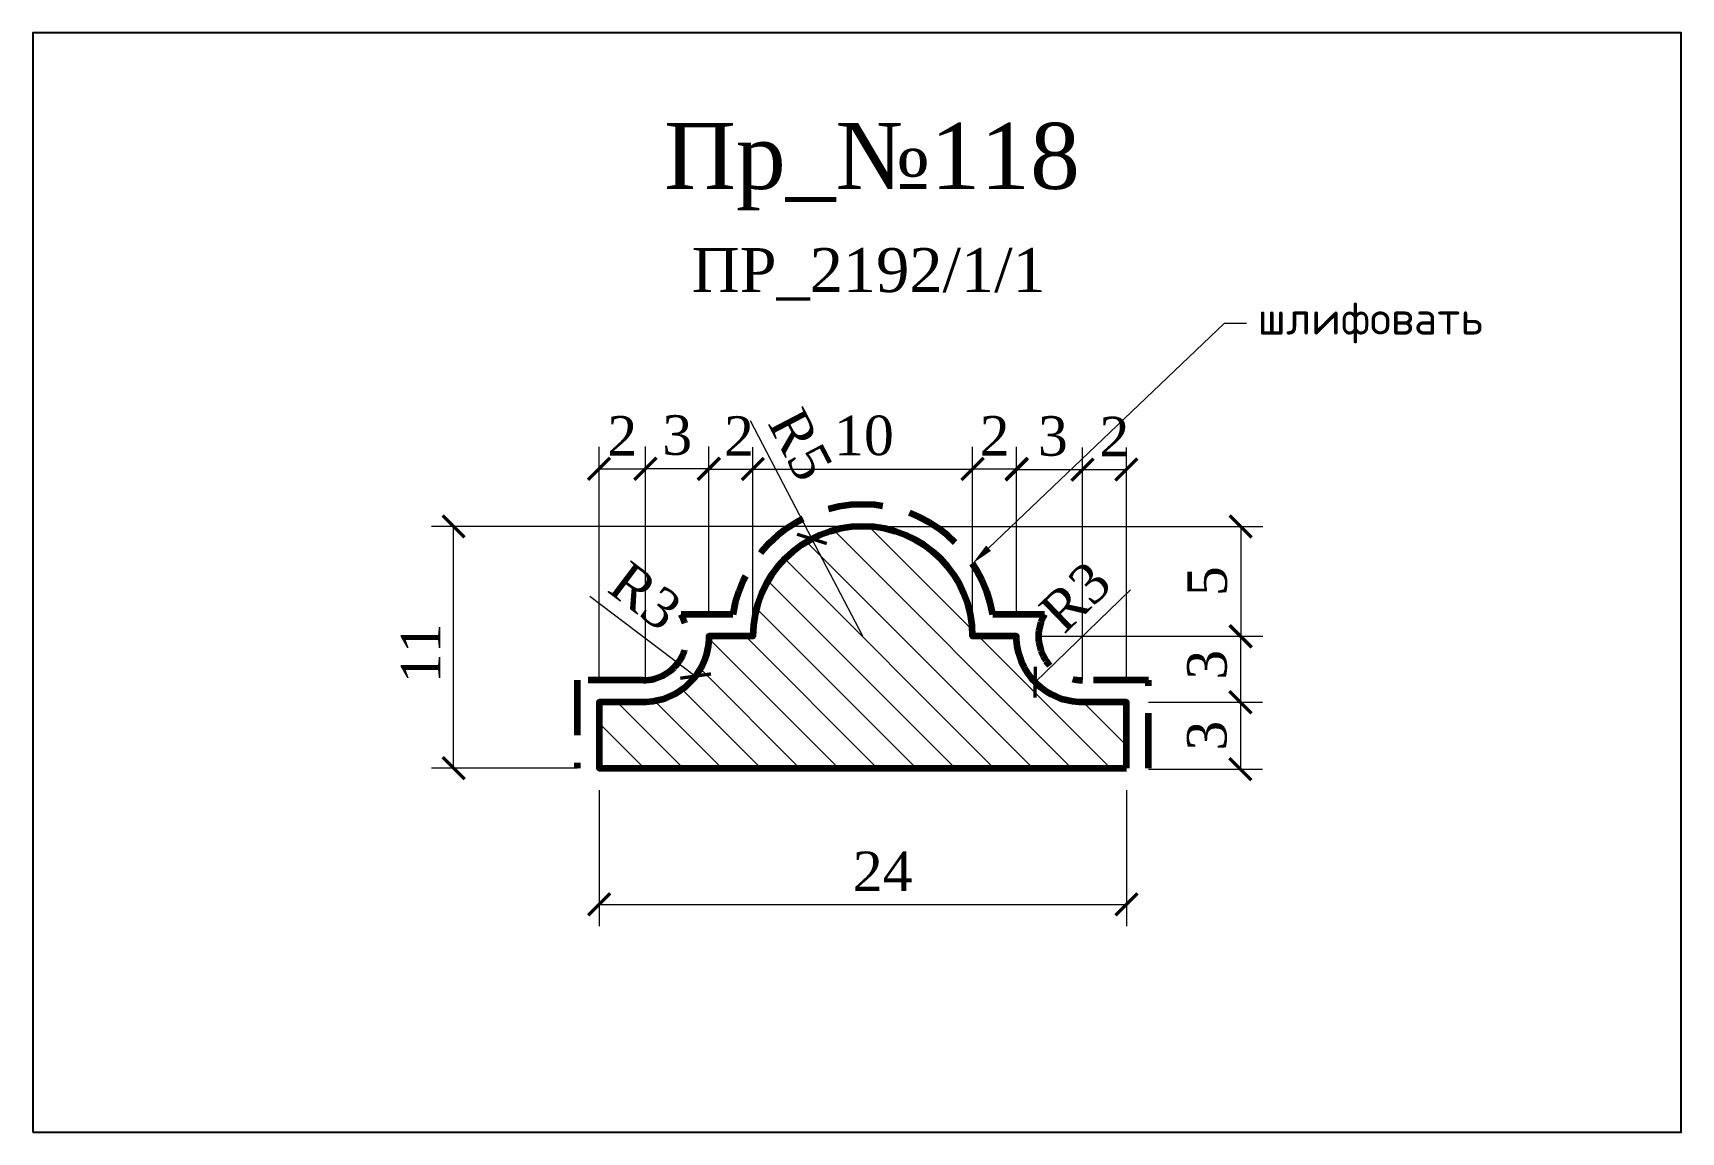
# Model space of a CAD drawing. Header units: millimetres. Extents: x 303431.8 to 303506.8, y -90865.9 to -90815.9.
import ezdxf
from ezdxf import colors
from ezdxf.entities.mleader import LeaderData, LeaderLine
from ezdxf.math import Vec2, Vec3

# ---------------------------------------------------------------- set-up
doc = ezdxf.new("R2010")
doc.units = ezdxf.units.MM
doc.header["$MEASUREMENT"] = 0
doc.linetypes.add('HIDDEN', pattern=[0.375, 0.25, -0.125])
doc.layers.add('Outside panel', color=7, linetype='Continuous', lineweight=18, true_color=0x7f5e57)
doc.layers.add('линия 50', color=1, linetype='Continuous', lineweight=211)
doc.layers.add('служебный слой РАЗМЕРЫ', color=7, linetype='Continuous', lineweight=9)
doc.layers.add('размеры в модели', color=7, linetype='Continuous')
doc.styles.add('ELECT', font='times.ttf')
doc.styles.get("Standard").update_dxf_attribs({"font": 'times.ttf'})
doc.styles.add('ЕСКД профили текст', font='isocpeur.ttf')
doc.dimstyles.new('M_1', dxfattribs={"dimtxt": 1.8, "dimasz": 1, "dimexe": 1, "dimexo": 1, "dimgap": 0.6, "dimtad": 1, "dimdec": 0, "dimdsep": 46, "dimtxsty": 'Standard', "dimblk": 'ARCHTICK', "dimcen": -5, "dimclrd": 7, "dimclre": 7, "dimclrt": 7, "dimadec": 0, "dimazin": 0, "dimtfac": 1, "dimtdec": 0, "dimtmove": 0, "dimatfit": 3, "dimfxl": 1, "dimtolj": 1, "dimtzin": 0, "dimlwd": 5, "dimlwe": 5, "dimarcsym": 0})

# ---------------------------------------------------------------- blocks, each defined once
blk = doc.blocks.new('_ArchTick')
at = {"color": 0, "linetype": 'ByBlock', "const_width": 0.15}
blk.add_lwpolyline([(-0.5, -0.5), (0.5, 0.5)], dxfattribs=at)
blk = doc.blocks.new('*D16')
at = {"layer": 'Defpoints', "color": 0, "ltscale": 1000, "transparency": 16777216}
for p in [(303479.561, -90843.368), (303477.405, -90845.454)]:
    blk.add_point(p, dxfattribs=at)
at = {"layer": 'размеры в модели', "color": 7, "lineweight": 5, "ltscale": 1000, "transparency": 16777216}
blk.add_line((303481.743, -90841.257), (303477.405, -90845.454), dxfattribs=at)
at = {"layer": 'размеры в модели', "color": 7, "lineweight": 5, "ltscale": 1000, "transparency": 16777216, "rotation": 224.0550787125341}
blk.add_blockref('_ArchTick', (303477.405, -90845.454), dxfattribs=at)
at = {"layer": 'размеры в модели', "color": 7, "ltscale": 1000, "transparency": 16777216, "insert": (303479.239, -90841.571), "char_height": 1.8, "attachment_point": 5, "rotation": 44.05508}
blk.add_mtext('\\A1;R3', dxfattribs=at)
blk = doc.blocks.new('*D15')
at = {"layer": 'Defpoints', "color": 0, "ltscale": 1000, "transparency": 16777216}
for p in [(303459.561, -90843.368), (303461.955, -90845.176)]:
    blk.add_point(p, dxfattribs=at)
at = {"layer": 'размеры в модели', "color": 7, "lineweight": 5, "ltscale": 1000, "transparency": 16777216}
blk.add_line((303457.139, -90841.539), (303461.955, -90845.176), dxfattribs=at)
at = {"layer": 'размеры в модели', "color": 7, "lineweight": 5, "ltscale": 1000, "transparency": 16777216, "rotation": 322.939939123629}
blk.add_blockref('_ArchTick', (303461.955, -90845.176), dxfattribs=at)
at = {"layer": 'размеры в модели', "color": 7, "ltscale": 1000, "transparency": 16777216, "insert": (303459.662, -90841.545), "char_height": 1.8, "attachment_point": 5, "rotation": 322.93994}
blk.add_mtext('\\A1;R3', dxfattribs=at)
blk = doc.blocks.new('*D14')
at = {"layer": 'Defpoints', "color": 0, "ltscale": 1000, "transparency": 16777216}
for p in [(303467.248, -90838.935), (303469.561, -90843.368)]:
    blk.add_point(p, dxfattribs=at)
at = {"layer": 'размеры в модели', "color": 7, "lineweight": 5, "ltscale": 1000, "transparency": 16777216}
for p in [(303464.434, -90833.544), (303469.561, -90843.368)]:
    blk.add_line(p, (303467.248, -90838.935), dxfattribs=at)
at = {"layer": 'размеры в модели', "color": 7, "lineweight": 5, "ltscale": 1000, "transparency": 16777216, "rotation": 297.5576595542678}
blk.add_blockref('_ArchTick', (303467.248, -90838.935), dxfattribs=at)
at = {"layer": 'размеры в модели', "color": 7, "ltscale": 1000, "transparency": 16777216, "insert": (303466.722, -90834.652), "char_height": 1.8, "attachment_point": 5, "rotation": 297.55766}
blk.add_mtext('\\A1;R5', dxfattribs=at)
blk = doc.blocks.new('*D13')
at = {"layer": 'Defpoints', "color": 0, "ltscale": 1000, "transparency": 16777216}
for p in [(303481.561, -90846.368), (303481.561, -90849.408), (303486.745, -90849.408)]:
    blk.add_point(p, dxfattribs=at)
at = {"layer": 'размеры в модели', "color": 7, "lineweight": 5, "ltscale": 1000, "transparency": 16777216}
for p, q in [((303482.561, -90846.368), (303487.745, -90846.368)), ((303486.745, -90846.368), (303486.745, -90849.408)), ((303482.561, -90849.408), (303487.745, -90849.408))]:
    blk.add_line(p, q, dxfattribs=at)
for p, rotation in [((303486.745, -90846.368), 90), ((303486.745, -90849.408), 270)]:
    blk.add_blockref('_ArchTick', p, dxfattribs=dict(at, rotation=rotation))
at = {"layer": 'размеры в модели', "color": 7, "ltscale": 1000, "transparency": 16777216, "insert": (303485.229, -90847.888), "char_height": 1.8, "attachment_point": 5, "rotation": 90}
blk.add_mtext('\\A1;3', dxfattribs=at)
blk = doc.blocks.new('*D12')
at = {"layer": 'Defpoints', "color": 0, "ltscale": 1000, "transparency": 16777216}
for p in [(303476.561, -90843.368), (303481.561, -90846.368), (303486.75, -90846.368)]:
    blk.add_point(p, dxfattribs=at)
at = {"layer": 'размеры в модели', "color": 7, "lineweight": 5, "ltscale": 1000, "transparency": 16777216}
for p, q in [((303477.561, -90843.368), (303487.75, -90843.368)), ((303486.75, -90843.368), (303486.75, -90846.368)), ((303482.561, -90846.368), (303487.75, -90846.368))]:
    blk.add_line(p, q, dxfattribs=at)
for p, rotation in [((303486.75, -90843.368), 90), ((303486.75, -90846.368), 270)]:
    blk.add_blockref('_ArchTick', p, dxfattribs=dict(at, rotation=rotation))
at = {"layer": 'размеры в модели', "color": 7, "ltscale": 1000, "transparency": 16777216, "insert": (303485.235, -90844.662), "char_height": 1.8, "attachment_point": 5, "rotation": 90}
blk.add_mtext('\\A1;3', dxfattribs=at)
blk = doc.blocks.new('*D11')
at = {"layer": 'Defpoints', "color": 0, "ltscale": 1000, "transparency": 16777216}
for p in [(303469.632, -90838.368), (303476.474, -90843.368), (303486.761, -90843.368)]:
    blk.add_point(p, dxfattribs=at)
at = {"layer": 'размеры в модели', "color": 7, "lineweight": 5, "ltscale": 1000, "transparency": 16777216}
for p, q in [((303470.632, -90838.368), (303487.761, -90838.368)), ((303486.761, -90838.368), (303486.761, -90843.368)), ((303477.474, -90843.368), (303487.761, -90843.368))]:
    blk.add_line(p, q, dxfattribs=at)
for p, rotation in [((303486.761, -90838.368), 90), ((303486.761, -90843.368), 270)]:
    blk.add_blockref('_ArchTick', p, dxfattribs=dict(at, rotation=rotation))
at = {"layer": 'размеры в модели', "color": 7, "ltscale": 1000, "transparency": 16777216, "insert": (303485.246, -90840.861), "char_height": 1.8, "attachment_point": 5, "rotation": 90}
blk.add_mtext('\\A1;5', dxfattribs=at)
blk = doc.blocks.new('*D10')
at = {"layer": 'Defpoints', "color": 0, "ltscale": 1000, "transparency": 16777216}
for p in [(303481.561, -90835.779), (303479.561, -90846.368), (303481.561, -90846.368)]:
    blk.add_point(p, dxfattribs=at)
at = {"layer": 'размеры в модели', "color": 7, "lineweight": 5, "ltscale": 1000, "transparency": 16777216}
for p, q in [((303479.561, -90845.368), (303479.561, -90834.779)), ((303481.561, -90845.368), (303481.561, -90834.779)), ((303479.561, -90835.779), (303481.561, -90835.779))]:
    blk.add_line(p, q, dxfattribs=at)
at = {"layer": 'размеры в модели', "color": 7, "lineweight": 5, "ltscale": 1000, "transparency": 16777216, "rotation": 180}
blk.add_blockref('_ArchTick', (303479.561, -90835.779), dxfattribs=at)
at = {"layer": 'размеры в модели', "color": 7, "lineweight": 5, "ltscale": 1000, "transparency": 16777216}
blk.add_blockref('_ArchTick', (303481.561, -90835.779), dxfattribs=at)
at = {"layer": 'размеры в модели', "color": 7, "ltscale": 1000, "transparency": 16777216, "insert": (303481.012, -90834.279), "char_height": 1.8, "attachment_point": 5}
blk.add_mtext('\\A1;2', dxfattribs=at)
blk = doc.blocks.new('*D9')
at = {"layer": 'Defpoints', "color": 0, "ltscale": 1000, "transparency": 16777216}
for p in [(303479.561, -90835.781), (303476.561, -90843.368), (303479.561, -90846.368)]:
    blk.add_point(p, dxfattribs=at)
at = {"layer": 'размеры в модели', "color": 7, "lineweight": 5, "ltscale": 1000, "transparency": 16777216}
for p, q in [((303476.561, -90842.368), (303476.561, -90834.781)), ((303479.561, -90845.368), (303479.561, -90834.781)), ((303476.561, -90835.781), (303479.561, -90835.781))]:
    blk.add_line(p, q, dxfattribs=at)
at = {"layer": 'размеры в модели', "color": 7, "lineweight": 5, "ltscale": 1000, "transparency": 16777216, "rotation": 180}
blk.add_blockref('_ArchTick', (303476.561, -90835.781), dxfattribs=at)
at = {"layer": 'размеры в модели', "color": 7, "lineweight": 5, "ltscale": 1000, "transparency": 16777216}
blk.add_blockref('_ArchTick', (303479.561, -90835.781), dxfattribs=at)
at = {"layer": 'размеры в модели', "color": 7, "ltscale": 1000, "transparency": 16777216, "insert": (303478.213, -90834.265), "char_height": 1.8, "attachment_point": 5}
blk.add_mtext('\\A1;3', dxfattribs=at)
blk = doc.blocks.new('*D8')
at = {"layer": 'Defpoints', "color": 0, "ltscale": 1000, "transparency": 16777216}
for p in [(303476.561, -90835.747), (303474.561, -90843.368), (303476.561, -90843.368)]:
    blk.add_point(p, dxfattribs=at)
at = {"layer": 'размеры в модели', "color": 7, "lineweight": 5, "ltscale": 1000, "transparency": 16777216}
for p, q in [((303474.561, -90842.368), (303474.561, -90834.747)), ((303476.561, -90842.368), (303476.561, -90834.747)), ((303474.561, -90835.747), (303476.561, -90835.747))]:
    blk.add_line(p, q, dxfattribs=at)
at = {"layer": 'размеры в модели', "color": 7, "lineweight": 5, "ltscale": 1000, "transparency": 16777216, "rotation": 180}
blk.add_blockref('_ArchTick', (303474.561, -90835.747), dxfattribs=at)
at = {"layer": 'размеры в модели', "color": 7, "lineweight": 5, "ltscale": 1000, "transparency": 16777216}
blk.add_blockref('_ArchTick', (303476.561, -90835.747), dxfattribs=at)
at = {"layer": 'размеры в модели', "color": 7, "ltscale": 1000, "transparency": 16777216, "insert": (303475.561, -90834.247), "char_height": 1.8, "attachment_point": 5}
blk.add_mtext('\\A1;2', dxfattribs=at)
blk = doc.blocks.new('*D7')
at = {"layer": 'Defpoints', "color": 0, "ltscale": 1000, "transparency": 16777216}
for p in [(303474.561, -90835.756), (303464.561, -90843.368), (303474.561, -90843.319)]:
    blk.add_point(p, dxfattribs=at)
at = {"layer": 'размеры в модели', "color": 7, "lineweight": 5, "ltscale": 1000, "transparency": 16777216}
for p, q in [((303464.561, -90842.368), (303464.561, -90834.756)), ((303474.561, -90842.319), (303474.561, -90834.756)), ((303464.561, -90835.756), (303474.561, -90835.756))]:
    blk.add_line(p, q, dxfattribs=at)
at = {"layer": 'размеры в модели', "color": 7, "lineweight": 5, "ltscale": 1000, "transparency": 16777216, "rotation": 180}
blk.add_blockref('_ArchTick', (303464.561, -90835.756), dxfattribs=at)
at = {"layer": 'размеры в модели', "color": 7, "lineweight": 5, "ltscale": 1000, "transparency": 16777216}
blk.add_blockref('_ArchTick', (303474.561, -90835.756), dxfattribs=at)
at = {"layer": 'размеры в модели', "color": 7, "ltscale": 1000, "transparency": 16777216, "insert": (303469.617, -90834.24), "char_height": 1.8, "attachment_point": 5}
blk.add_mtext('\\A1;10', dxfattribs=at)
blk = doc.blocks.new('*D6')
at = {"layer": 'Defpoints', "color": 0, "ltscale": 1000, "transparency": 16777216}
for p in [(303464.561, -90835.756), (303462.561, -90843.368), (303464.561, -90843.368)]:
    blk.add_point(p, dxfattribs=at)
at = {"layer": 'размеры в модели', "color": 7, "lineweight": 5, "ltscale": 1000, "transparency": 16777216}
for p, q in [((303462.561, -90842.368), (303462.561, -90834.756)), ((303464.561, -90842.368), (303464.561, -90834.756)), ((303462.561, -90835.756), (303464.561, -90835.756))]:
    blk.add_line(p, q, dxfattribs=at)
at = {"layer": 'размеры в модели', "color": 7, "lineweight": 5, "ltscale": 1000, "transparency": 16777216, "rotation": 180}
blk.add_blockref('_ArchTick', (303462.561, -90835.756), dxfattribs=at)
at = {"layer": 'размеры в модели', "color": 7, "lineweight": 5, "ltscale": 1000, "transparency": 16777216}
blk.add_blockref('_ArchTick', (303464.561, -90835.756), dxfattribs=at)
at = {"layer": 'размеры в модели', "color": 7, "ltscale": 1000, "transparency": 16777216, "insert": (303463.926, -90834.256), "char_height": 1.8, "attachment_point": 5}
blk.add_mtext('\\A1;2', dxfattribs=at)
blk = doc.blocks.new('*D5')
at = {"layer": 'Defpoints', "color": 0, "ltscale": 1000, "transparency": 16777216}
for p in [(303462.561, -90835.739), (303462.561, -90843.368), (303459.671, -90846.366)]:
    blk.add_point(p, dxfattribs=at)
at = {"layer": 'размеры в модели', "color": 7, "lineweight": 5, "ltscale": 1000, "transparency": 16777216}
for p, q in [((303459.671, -90845.366), (303459.671, -90834.739)), ((303462.561, -90842.368), (303462.561, -90834.739)), ((303459.671, -90835.739), (303462.561, -90835.739))]:
    blk.add_line(p, q, dxfattribs=at)
at = {"layer": 'размеры в модели', "color": 7, "lineweight": 5, "ltscale": 1000, "transparency": 16777216, "rotation": 180}
blk.add_blockref('_ArchTick', (303459.671, -90835.739), dxfattribs=at)
at = {"layer": 'размеры в модели', "color": 7, "lineweight": 5, "ltscale": 1000, "transparency": 16777216}
blk.add_blockref('_ArchTick', (303462.561, -90835.739), dxfattribs=at)
at = {"layer": 'размеры в модели', "color": 7, "ltscale": 1000, "transparency": 16777216, "insert": (303461.116, -90834.223), "char_height": 1.8, "attachment_point": 5}
blk.add_mtext('\\A1;3', dxfattribs=at)
blk = doc.blocks.new('*D4')
at = {"layer": 'Defpoints', "color": 0, "ltscale": 1000, "transparency": 16777216}
for p in [(303459.671, -90835.747), (303457.561, -90846.368), (303459.671, -90846.366)]:
    blk.add_point(p, dxfattribs=at)
at = {"layer": 'размеры в модели', "color": 7, "lineweight": 5, "ltscale": 1000, "transparency": 16777216}
for p, q in [((303457.561, -90845.368), (303457.561, -90834.747)), ((303459.671, -90845.366), (303459.671, -90834.747)), ((303457.561, -90835.747), (303459.671, -90835.747))]:
    blk.add_line(p, q, dxfattribs=at)
at = {"layer": 'размеры в модели', "color": 7, "lineweight": 5, "ltscale": 1000, "transparency": 16777216, "rotation": 180}
blk.add_blockref('_ArchTick', (303457.561, -90835.747), dxfattribs=at)
at = {"layer": 'размеры в модели', "color": 7, "lineweight": 5, "ltscale": 1000, "transparency": 16777216}
blk.add_blockref('_ArchTick', (303459.671, -90835.747), dxfattribs=at)
at = {"layer": 'размеры в модели', "color": 7, "ltscale": 1000, "transparency": 16777216, "insert": (303458.616, -90834.247), "char_height": 1.8, "attachment_point": 5}
blk.add_mtext('\\A1;2', dxfattribs=at)
blk = doc.blocks.new('*D3')
at = {"layer": 'Defpoints', "color": 0, "ltscale": 1000, "transparency": 16777216}
for p in [(303457.561, -90849.368), (303481.561, -90849.368), (303481.561, -90855.561)]:
    blk.add_point(p, dxfattribs=at)
at = {"layer": 'размеры в модели', "color": 7, "lineweight": 5, "ltscale": 1000, "transparency": 16777216}
for p, q in [((303457.561, -90850.368), (303457.561, -90856.561)), ((303481.561, -90850.368), (303481.561, -90856.561)), ((303457.561, -90855.561), (303481.561, -90855.561))]:
    blk.add_line(p, q, dxfattribs=at)
at = {"layer": 'размеры в модели', "color": 7, "lineweight": 5, "ltscale": 1000, "transparency": 16777216, "rotation": 180}
blk.add_blockref('_ArchTick', (303457.561, -90855.561), dxfattribs=at)
at = {"layer": 'размеры в модели', "color": 7, "lineweight": 5, "ltscale": 1000, "transparency": 16777216}
blk.add_blockref('_ArchTick', (303481.561, -90855.561), dxfattribs=at)
at = {"layer": 'размеры в модели', "color": 7, "ltscale": 1000, "transparency": 16777216, "insert": (303470.467, -90854.061), "char_height": 1.8, "attachment_point": 5}
blk.add_mtext('\\A1;24', dxfattribs=at)
blk = doc.blocks.new('*D2')
at = {"layer": 'Defpoints', "color": 0, "ltscale": 1000, "transparency": 16777216}
for p in [(303450.941, -90838.368), (303469.632, -90838.368), (303457.561, -90849.368)]:
    blk.add_point(p, dxfattribs=at)
at = {"layer": 'размеры в модели', "color": 7, "lineweight": 5, "ltscale": 1000, "transparency": 16777216}
for p, q in [((303468.632, -90838.368), (303449.941, -90838.368)), ((303450.941, -90849.368), (303450.941, -90838.368)), ((303456.561, -90849.368), (303449.941, -90849.368))]:
    blk.add_line(p, q, dxfattribs=at)
for p, rotation in [((303450.941, -90838.368), 90), ((303450.941, -90849.368), 270)]:
    blk.add_blockref('_ArchTick', p, dxfattribs=dict(at, rotation=rotation))
at = {"layer": 'размеры в модели', "color": 7, "ltscale": 1000, "transparency": 16777216, "insert": (303449.441, -90844.143), "char_height": 1.8, "attachment_point": 5, "rotation": 90}
blk.add_mtext('\\A1;11', dxfattribs=at)

msp = doc.modelspace()

# ---------------------------------------------------------------- hatches: boundary and pattern name
at = {"layer": 'Outside panel', "ltscale": 1000}
h = msp.add_hatch(dxfattribs=at)
h.set_pattern_fill('ANSI31', color=256, scale=10, angle=90)
h.set_pattern_definition([(135, (-6780.4112, -233.1719), (-0.8838834765, -0.8838834765), [])])
h.paths.add_polyline_path([(303476.561, -90843.368), (303474.561, -90843.368, 1), (303464.561, -90843.368), (303462.561, -90843.368, -0.414214), (303459.561, -90846.368), (303457.561, -90846.368), (303457.561, -90849.368), (303481.561, -90849.368), (303481.561, -90846.368), (303479.561, -90846.368, -0.414214)])

# ---------------------------------------------------------------- linework, layer by layer
at = {"color": 6, "ltscale": 1000}
msp.add_lwpolyline([(303431.799, -90865.919), (303506.799, -90865.919), (303506.799, -90815.919), (303431.799, -90815.919)], close=True, dxfattribs=at)
at = {"layer": 'линия 50', "color": 1, "linetype": 'HIDDEN', "ltscale": 10, "true_color": 0xff0909}
msp.add_lwpolyline([(303482.561, -90849.368), (303482.561, -90845.368), (303479.561, -90845.368, -0.577351), (303477.829, -90842.368), (303475.477, -90842.368, 0.845153), (303463.645, -90842.368), (303461.293, -90842.368, -0.577351), (303459.561, -90845.368), (303456.561, -90845.368), (303456.561, -90849.368), (303456.561, -90849.368)], format="xyb", dxfattribs=at)
at = {"layer": 'линия 50', "color": 7}
msp.add_lwpolyline([(303481.561, -90849.368), (303481.561, -90846.368), (303479.561, -90846.368, -0.414214), (303476.561, -90843.368), (303474.561, -90843.368, 1), (303464.561, -90843.368), (303462.561, -90843.368, -0.414214), (303459.561, -90846.368), (303457.561, -90846.368), (303457.561, -90849.368), (303481.561, -90849.368)], format="xyb", dxfattribs=at)

# ---------------------------------------------------------------- texts
at = {"color": 5, "ltscale": 1000, "style": 'ELECT'}
msp.add_text('Пр_№118', height=3, dxfattribs=at).set_placement((303460.519, -90823.014))
at = {"color": 7, "ltscale": 1000, "style": 'ELECT'}
msp.add_text('ПР_2192/1/1', height=2, dxfattribs=at).set_placement((303461.776, -90827.705))

# ---------------------------------------------------------------- dimensions: what is measured, and where the dimension line sits
at = {"layer": 'размеры в модели', "color": 0, "ltscale": 1000}
for base, p1, p2, picture, middle in [((303459.671, -90835.747), (303457.561, -90846.368), (303459.671, -90846.366), '*D4', (303458.616, -90835.747)), ((303462.561, -90835.739), (303459.671, -90846.366), (303462.561, -90843.368), '*D5', (303461.116, -90835.739)), ((303464.561, -90835.756), (303462.561, -90843.368), (303464.561, -90843.368), '*D6', (303463.926, -90835.756)), ((303474.561, -90835.756), (303464.561, -90843.368), (303474.561, -90843.319), '*D7', (303469.617, -90835.756)), ((303476.561, -90835.747), (303474.561, -90843.368), (303476.561, -90843.368), '*D8', (303475.561, -90835.747)), ((303479.561, -90835.781), (303476.561, -90843.368), (303479.561, -90846.368), '*D9', (303478.213, -90835.781)), ((303481.561, -90835.779), (303479.561, -90846.368), (303481.561, -90846.368), '*D10', (303481.012, -90835.779)), ((303481.561, -90855.561), (303457.561, -90849.368), (303481.561, -90849.368), '*D3', (303470.467, -90855.561))]:
    dim = msp.add_linear_dim(base=base, p1=p1, p2=p2, dimstyle='M_1', override={"dimtxt": 1.8}, dxfattribs=at)
    dim.commit()
    dim.dimension.update_dxf_attribs({"geometry": picture, "text_midpoint": middle, "dimtype": 128})
dim = msp.add_radius_dim(center=(303469.561, -90843.368), mpoint=(303467.248, -90838.935), dimstyle='M_1', override={"dimtxt": 1.8}, dxfattribs=at)
dim.commit()
dim.dimension.update_dxf_attribs({"geometry": '*D14', "text_midpoint": (303466.722, -90834.652)})
for base, p1, p2, picture, middle in [((303450.941, -90838.368), (303457.561, -90849.368), (303469.632, -90838.368), '*D2', (303450.941, -90844.143)), ((303486.761, -90843.368), (303469.632, -90838.368), (303476.474, -90843.368), '*D11', (303486.761, -90840.861)), ((303486.75, -90846.368), (303476.561, -90843.368), (303481.561, -90846.368), '*D12', (303486.75, -90844.662)), ((303486.745, -90849.408), (303481.561, -90846.368), (303481.561, -90849.408), '*D13', (303486.745, -90847.888))]:
    dim = msp.add_linear_dim(base=base, p1=p1, p2=p2, angle=90, dimstyle='M_1', override={"dimtxt": 1.8}, dxfattribs=at)
    dim.commit()
    dim.dimension.update_dxf_attribs({"geometry": picture, "text_midpoint": middle, "dimtype": 128})
for center, mpoint, picture, middle in [((303459.561, -90843.368), (303461.955, -90845.176), '*D15', (303458.749, -90842.755)), ((303479.561, -90843.368), (303477.405, -90845.454), '*D16', (303480.293, -90842.66))]:
    dim = msp.add_radius_dim(center=center, mpoint=mpoint, dimstyle='M_1', override={"dimtxt": 1.8}, dxfattribs=at)
    dim.commit()
    dim.dimension.update_dxf_attribs({"geometry": picture, "text_midpoint": middle, "dimtype": 132})

# ---------------------------------------------------------------- leaders
at = {"layer": 'служебный слой РАЗМЕРЫ'}
ml = msp.add_multileader_mtext('Standard', dxfattribs=at)
ml.set_content('\\A1;шлифовать', color=256, style='ЕСКД профили текст')
ml.set_leader_properties(color=256, linetype='ByLayer', lineweight=-1)
ml.build(insert=Vec2(0, 0))
ml.multileader.update_dxf_attribs({"dogleg_length": 1, "arrow_head_size": 1})
ctx = ml.context
ctx.base_point, ctx.char_height, ctx.arrow_head_size, ctx.landing_gap_size, ctx.plane_origin = Vec3(303487.025, -90829.116), 1.5, 1, 0.5, Vec3(303500.5, -90802.947)
notes = []
notes.append((ctx, [(1, (1, 1, 0), (303486.025, -90829.116), (1, 0), 1, [(0, [(303474.561, -90840.051)], 0, [])])]))
ctx.mtext.insert, ctx.mtext.flow_direction = Vec3(303487.525, -90828.141), 5
for ctx, leaders in notes:
    for number, flags, end, landing, length, lines in leaders:
        leader = LeaderData()
        leader.index, (leader.has_last_leader_line, leader.has_dogleg_vector, leader.attachment_direction) = number, flags
        leader.last_leader_point, leader.dogleg_vector, leader.dogleg_length = Vec3(end), Vec3(landing), length
        for number, points, colour, breaks in lines:
            line = LeaderLine()
            line.index, line.vertices, line.color, line.breaks = number, Vec3.list(points), colors.encode_raw_color(colour), breaks
            leader.lines.append(line)
        ctx.leaders.append(leader)

doc.saveas('drawing.dxf')
